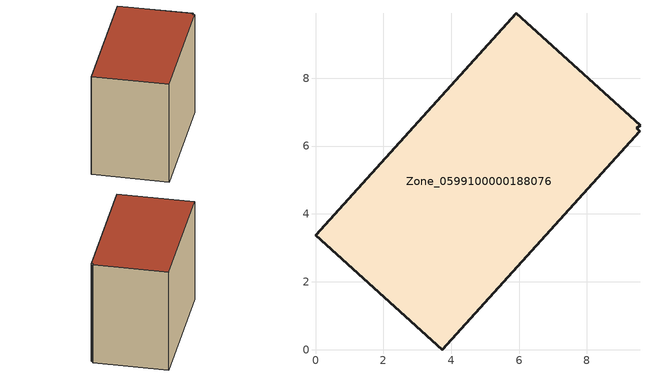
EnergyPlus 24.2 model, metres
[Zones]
Zone_0599100000188076
 floor ground (C_G): 9.57,6.62 9.47,6.52 9.56,6.44 3.74,0 0,3.37 5.91,9.91 z0
 wall outside (C_F): 9.57,6.62 5.91,9.91 0,3.37 3.74,0 9.56,6.44 9.47,6.52 9.57,6.62 z0:7.25
 roof outside (C_R): 9.47,6.52 9.57,6.62 5.91,9.91 0,3.37 3.74,0 9.56,6.44 z7.25
[BUILDING]
Pand.0599100000188076: North Axis=0; Terrain=City; Loads Convergence Tolerance Value=0.04; Temperature Convergence Tolerance Value=0.4; Solar Distribution=FullExterior; Maximum Number of Warmup Days=25; Minimum Number of Warmup Days=1
[Site:Location]
Rotterdam.The.Hague.AP_ZH_NLD Design_Conditions: Latitude=51.96; Longitude=4.45; Time Zone=1; Elevation=-4.5
[SITE:GROUNDTEMPERATURE:BUILDINGSURFACE]
18, 18, 18, 18, 18, 18, 18, 18, 18, 18, 18, 18
[MATERIAL] Thermal Absorptance=0.9; Solar Absorptance=0.7; Visible Absorptance=0.7
Name | Roughness | Thickness | Conductivity | Density | Specific Heat
G.TI.1946 | MediumSmooth | 0.15 | 1 | 540 | 1210
F.TI.1946 | Rough | 0.3 | 0.857143 | 1920 | 840
R.TI.1946 | MediumRough | 0.2 | 0.1 | 1500 | 1000
[CONSTRUCTION]
C_G: G.TI.1946
C_F: F.TI.1946
C_R: R.TI.1946
[ZONE]
Zone_0599100000188076: Type=1; Multiplier=1; Ceiling Height=Autocalculate; Volume=Autocalculate; Floor Area=autocalculate; Part of Total Floor Area=Yes
[ZONEINFILTRATION:DESIGNFLOWRATE]
Infil_Zone_0599100000188076: Zone or ZoneList or Space or SpaceList=Zone_0599100000188076; Schedule=AlwaysOn; Design Flow Rate Calculation Method=Flow/Area; Flow Rate per Floor Area=0.003; Constant Term Coefficient=1; Temperature Term Coefficient=0; Velocity Term Coefficient=0; Velocity Squared Term Coefficient=0
[HVACTEMPLATE:ZONE:IDEALLOADSAIRSYSTEM]
Zone_0599100000188076: Maximum Heating Supply Air Temperature=50; Minimum Cooling Supply Air Temperature=13; Maximum Heating Supply Air Humidity Ratio=0.0156; Minimum Cooling Supply Air Humidity Ratio=0.0077; Heating Limit=NoLimit; Cooling Limit=NoLimit; Dehumidification Control Type=ConstantSensibleHeatRatio; Cooling Sensible Heat Ratio=0.7; Dehumidification Setpoint=60; Humidification Control Type=None; Humidification Setpoint=30; Outdoor Air Method=None; Outdoor Air Flow Rate per Person=0.00944; Outdoor Air Flow Rate per Zone Floor Area=0; Outdoor Air Flow Rate per Zone=0; Demand Controlled Ventilation Type=None; Outdoor Air Economizer Type=NoEconomizer; Heat Recovery Type=None; Sensible Heat Recovery Effectiveness=0.7; Latent Heat Recovery Effectiveness=0.65
[ZONECONTROL:THERMOSTAT]
ThermostatControl_Zone_0599100000188076: Zone or ZoneList=Zone_0599100000188076; Control Type Schedule=DualSetpointControlType; Control 1=Thermostat_Zone_0599100000188076; Temperature Difference Between Cutout And Setpoint=0
[THERMOSTATSETPOINT:DUALSETPOINT]
Thermostat_Zone_0599100000188076: Heating Setpoint Temperature Schedule=HeatingSetpoint_Zone_0599100000188076; Cooling Setpoint Temperature Schedule=CoolingSetpoint_Zone_0599100000188076
[SCHEDULE:COMPACT]
HeatingSetpoint_Zone_0599100000188076: Through: 12/31, For: AllDays, Until: 24:00, 21
CoolingSetpoint_Zone_0599100000188076: Through: 12/31, For: AllDays, Until: 24:00, 24
DualSetpointControlType: Through: 12/31, For: AllDays, Until: 24:00, 4
AlwaysOn: Through: 12/31, For: AllDays, Until: 24:00, 1
